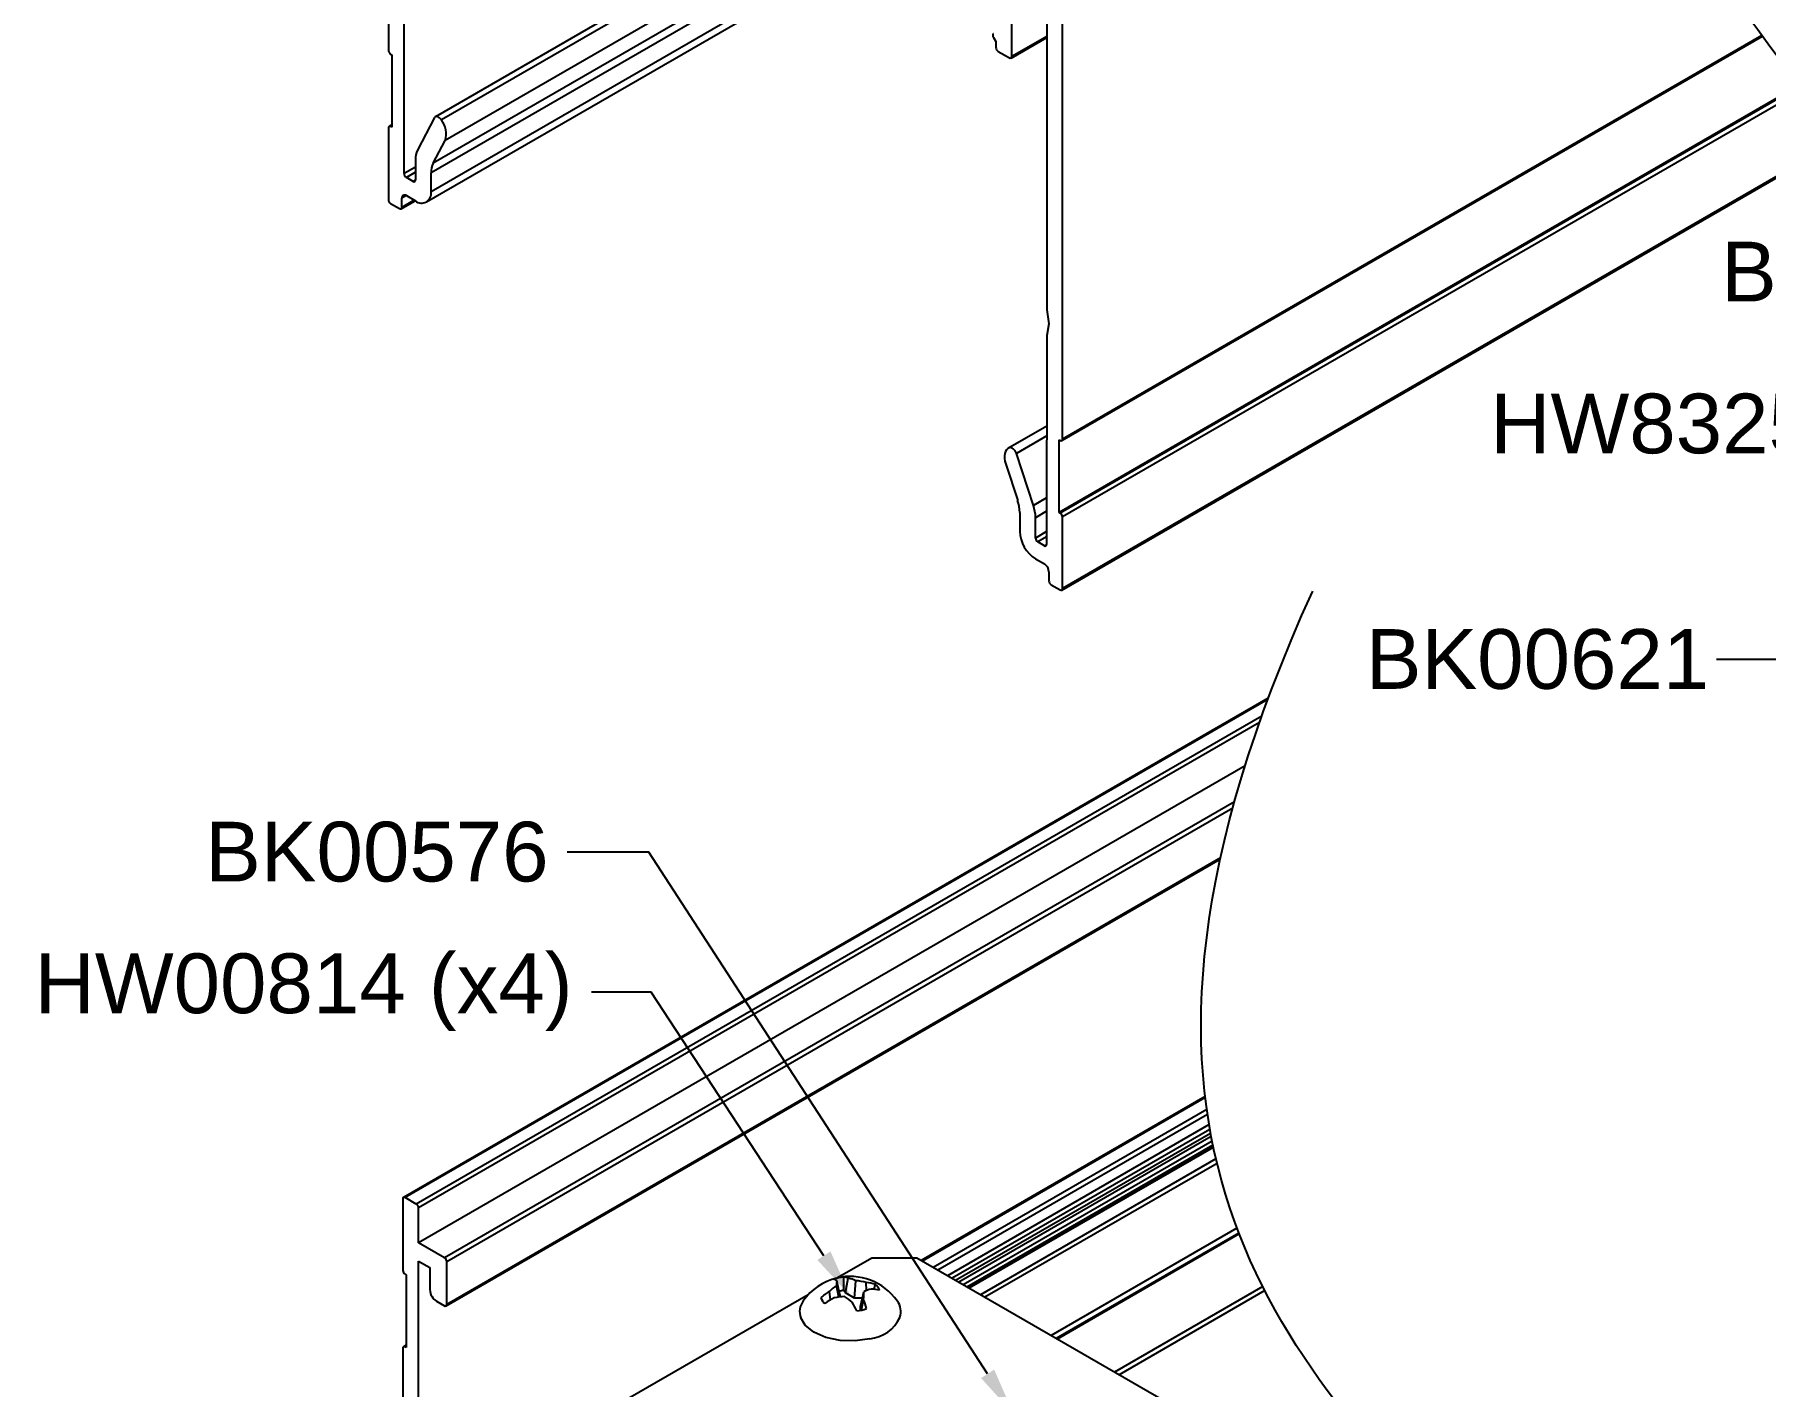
# Model space of a CAD drawing. Extents: x 0 to 16.5, y -14 to 0.
# Drawn here: x 5.61 to 11.06, y -9.37 to -5.11 of the extents above; entities that cross this region are included whole.
import ezdxf
from ezdxf import colors
from ezdxf.entities.mleader import LeaderData, LeaderLine
from ezdxf.math import Vec2, Vec3

# ---------------------------------------------------------------- set-up
doc = ezdxf.new("R2010")
doc.units = 0
doc.header["$LTSCALE"] = 0.5
doc.header["$MEASUREMENT"] = 0
for name, color, linetype in [('Brackets', 181, 'CONTINUOUS'), ('Dimension', 10, 'CONTINUOUS'), ('FAB DWG', 221, 'CONTINUOUS'), ('Hardware', 242, 'CONTINUOUS'), ('Housing', 150, 'CONTINUOUS')]:
    doc.layers.add(name, color=color, linetype=linetype)
doc.styles.get("Standard").update_dxf_attribs({"font": 'arial.ttf'})

msp = doc.modelspace()

# ---------------------------------------------------------------- linework, layer by layer
at = {"layer": 'Brackets', "linetype": 'Continuous', "lineweight": 25, "transparency": 16777216}
for p, q in [((8.2461, -8.9618), (8.1376, -9.0244)), ((8.3875, -8.9618), (8.2461, -8.9618)), ((9.4863, -9.5961), (8.3875, -8.9618)), ((8.0455, -9.0775), (7.4305, -9.4326))]:
    msp.add_line(p, q, dxfattribs=at)
at = {"layer": 'Dimension', "transparency": 16777216}
msp.add_open_spline([(8.7175, -0.1878), (10.8881, -1.6643), (10.7359, -2.8182), (10.5837, -3.9721), (10.6635, -4.3242), (10.6865, -4.4255), (10.7199, -4.527), (10.7635, -4.6285), (10.8821, -4.9048), (11.0757, -5.1816), (11.3375, -5.4589)], degree=3, knots=[0, 0, 0, 0, 1, 1.437478, 1.437478, 1.437478, 1.563474, 1.563474, 1.563474, 1.90636, 1.90636, 1.90636, 1.90636], dxfattribs=at)
msp.add_open_spline([(10.6278, -12.9417), (11.3923, -11.2562), (10.1305, -9.9022), (8.8686, -8.5482), (9.6332, -6.8626)], degree=3, dxfattribs=at)
at = {"layer": 'Hardware', "linetype": 'Continuous', "lineweight": 25, "transparency": 16777216}
for p, q in [((8.1452, -9.0763), (8.1358, -9.0339)), ((8.1634, -9.0719), (8.1714, -9.0253)), ((8.1912, -9.0879), (8.1955, -9.0331)), ((8.2294, -9.0643), (8.2284, -9.0388)), ((8.1154, -9.0939), (8.1124, -9.0668)), ((8.1424, -9.0847), (8.1348, -9.0478)), ((8.1452, -9.0763), (8.1453, -9.0843)), ((8.1634, -9.0719), (8.1576, -9.0639)), ((8.1912, -9.0879), (8.1634, -9.0719)), ((8.2164, -9.0878), (8.1912, -9.0879)), ((8.2104, -9.1143), (8.2209, -9.0681)), ((8.2129, -9.1258), (8.2199, -9.0923)), ((8.2519, -9.0617), (8.2575, -9.0452)), ((8.2105, -9.1263), (8.2104, -9.1143))]:
    msp.add_line(p, q, dxfattribs=at)
at = {"layer": 'Hardware', "linetype": 'Continuous', "lineweight": 25, "transparency": 16777216, "flags": 128}
msp.add_lwpolyline([(8.2394, -9.2162), (8.1933, -9.2229), (8.1459, -9.2214), (8.1012, -9.212), (8.0634, -9.1953), (8.0358, -9.173), (8.0219, -9.1505)], dxfattribs=at)
at = {"layer": 'Hardware', "linetype": 'Continuous', "lineweight": 25, "transparency": 16777216}
for centre, radius, start, end in [((8.1779, -9.2004), 0.1806, 103.5793, 144.912), ((8.1744, -9.16), 0.1395, 97.0473, 110.1114), ((8.119, -9.0545), 0.0266, 50.6829, 73.7065), ((8.265, -9.0501), 0.1302, 172.8398, 178.9522), ((8.1779, -9.2004), 0.1806, 35.088, 103.5793), ((8.1552, -9.0572), 0.0358, 63.0843, 86.6416), ((8.148, -9.1393), 0.1163, 65.8721, 78.3873), ((8.1783, -9.2294), 0.197, 75.2752, 85.0007), ((8.2117, -9.1841), 0.1462, 71.7356, 83.4171), ((8.2238, -9.2463), 0.2112, 121.8205, 130.9591), ((8.1288, -9.0689), 0.047, 202.3871, 229.4813), ((8.2556, -9.3367), 0.2805, 117.2323, 124.1395), ((8.2416, -9.1958), 0.1825, 125.806, 135.0521), ((8.178, -9.3311), 0.249, 94.0856, 101.7388), ((8.1753, -9.1775), 0.115, 98.8656, 106.2529), ((8.0057, -9.3142), 0.2782, 50.0607, 56.2738), ((7.5691, -9.0534), 0.652, 356.5811, 358.7051), ((7.9309, -9.203), 0.3095, 15.392, 20.9661), ((8.284, -9.196), 0.1426, 106.5792, 116.2569), ((8.2369, -9.2079), 0.1487, 76.9835, 87.5341), ((8.227, -9.0809), 0.047, 22.3871, 49.4813), ((8.075, -9.131), 0.0565, 142.5806, 200.2184), ((7.6115, -9.4124), 0.652, 25.825, 28.5378), ((8.1813, -8.9899), 0.1395, 277.0473, 290.1114), ((8.2265, -9.0973), 0.1195, 276.1994, 334.5494), ((8.279, -9.1313), 0.0581, 342.5547, 36.6243)]:
    msp.add_arc(centre, radius, start, end, dxfattribs=at)
for points, knots in [([(8.1576, -9.0639), (8.1576, -9.0567), (8.1574, -9.0425), (8.1573, -9.0284), (8.1573, -9.0215)], [0, 0, 0, 0, 0.514301, 1, 1, 1, 1]), ([(8.096, -9.1049), (8.0954, -9.104), (8.0919, -9.098), (8.0883, -9.0919), (8.0853, -9.0868)], [0, 0, 0, 0, 0.153198, 1, 1, 1, 1])]:
    msp.add_open_spline(points, degree=3, knots=knots, dxfattribs=at)
at = {"layer": 'Housing', "linetype": 'Continuous', "lineweight": 25, "transparency": 16777216}
for p, q in [((6.7244, -3.0041), (6.7244, -5.1598)), ((8.8458, -6.3844), (8.8458, -4.2203)), ((8.5388, -4.4073), (6.8724, -5.3693)), ((8.5478, -4.423), (6.8914, -5.3792)), ((8.6001, -4.514), (6.8654, -5.5154)), ((8.5787, -4.4769), (6.9029, -5.4443)), ((8.6117, -4.5342), (6.8588, -5.5461)), ((8.572, -4.6165), (6.8588, -5.6056)), ((6.8443, -5.6376), (8.585, -4.6327)), ((8.7962, -4.8337), (8.7962, -5.9775)), ((6.7739, -5.5484), (6.7738, -4.8904)), ((8.686, -5.18), (8.686, -4.913)), ((8.6839, -5.1846), (8.7962, -5.1198)), ((8.7962, -5.1164), (8.686, -5.18)), ((8.8437, -6.389), (11.0488, -5.116)), ((11.047, -5.1136), (8.8458, -6.3844)), ((6.7315, -5.172), (6.735, -5.1741)), ((6.735, -5.1741), (6.735, -5.4027)), ((8.6286, -5.1205), (8.6365, -5.1326)), ((8.6365, -5.1326), (8.6365, -5.1514)), ((8.6435, -5.1637), (8.6789, -5.1841)), ((11.1682, -5.2682), (8.8352, -6.6151)), ((11.1705, -5.271), (8.8387, -6.6171)), ((11.1797, -5.282), (8.8458, -6.6293)), ((6.8696, -5.3723), (6.8159, -5.4742)), ((6.7244, -5.4047), (6.7244, -5.6301)), ((6.735, -5.3952), (6.7265, -5.4002)), ((6.735, -5.3986), (6.7315, -5.4006)), ((6.735, -5.4027), (6.7315, -5.4006)), ((6.8654, -5.5154), (6.9029, -5.4443)), ((8.8437, -6.8593), (11.3137, -5.4334)), ((11.3116, -5.4312), (8.8458, -6.8547)), ((6.8093, -5.528), (6.7739, -5.5484)), ((6.8093, -5.5444), (6.781, -5.5607)), ((6.8093, -5.5049), (6.8093, -5.5688)), ((6.8588, -5.6056), (6.8588, -5.5461)), ((6.8022, -5.5729), (6.781, -5.5607)), ((6.8093, -5.5688), (6.8022, -5.5729)), ((6.7315, -5.6423), (6.7598, -5.6587)), ((6.7648, -5.6592), (6.8087, -5.6338)), ((6.781, -5.6178), (6.7669, -5.626)), ((6.7669, -5.6546), (6.7669, -5.626)), ((6.8058, -5.6321), (6.7669, -5.6546)), ((6.781, -5.6178), (6.8093, -5.6342)), ((8.7962, -5.9775), (8.8031, -6.0217)), ((8.8031, -6.0217), (8.7961, -6.0579)), ((8.7961, -6.0579), (8.796, -6.7157)), ((8.7961, -6.343), (8.6758, -6.4125)), ((8.7961, -6.3434), (8.6788, -6.411)), ((8.7961, -6.3742), (8.7006, -6.4293)), ((8.8352, -6.3864), (8.8387, -6.3885)), ((8.8352, -6.6151), (8.8352, -6.3864)), ((8.6673, -6.4629), (8.7048, -6.5773)), ((8.7543, -6.5932), (8.7006, -6.4293)), ((8.796, -6.5691), (8.7543, -6.5932)), ((8.7114, -6.6156), (8.7114, -6.6751)), ((8.796, -6.6113), (8.7609, -6.6315)), ((8.7609, -6.6955), (8.7609, -6.6315)), ((8.8387, -6.6171), (8.8352, -6.6151)), ((8.8458, -6.8547), (8.8458, -6.6293)), ((8.796, -6.6752), (8.7609, -6.6955)), ((8.796, -6.6916), (8.768, -6.7077)), ((8.7889, -6.7198), (8.768, -6.7077)), ((8.796, -6.7157), (8.7889, -6.7198)), ((8.7609, -6.7608), (8.7892, -6.7771)), ((8.8033, -6.8016), (8.8033, -6.8302)), ((8.8104, -6.8425), (8.8387, -6.8588)), ((9.4935, -7.1998), (6.7721, -8.7709)), ((9.4919, -7.2041), (6.7771, -8.7714)), ((9.4731, -7.2558), (6.8124, -8.7918)), ((9.4658, -7.2764), (6.8195, -8.804)), ((9.4204, -7.4128), (6.8195, -8.9142)), ((9.3869, -7.526), (6.9008, -8.9612)), ((9.3816, -7.5454), (6.9079, -8.9734)), ((6.9058, -9.1127), (9.3421, -7.7063)), ((9.343, -7.7024), (6.9079, -9.1082)), ((9.2948, -8.4536), (8.401, -8.9695)), ((9.2952, -8.4567), (8.4039, -8.9712)), ((9.3001, -8.4947), (8.4393, -8.9916)), ((9.3022, -8.5098), (8.4534, -8.9998)), ((9.3073, -8.542), (8.4839, -9.0174)), ((9.3099, -8.5572), (8.4983, -9.0257)), ((8.5092, -9.032), (9.312, -8.5686)), ((9.3139, -8.579), (8.5192, -9.0378)), ((9.3168, -8.594), (8.5337, -9.0461)), ((8.5446, -9.0524), (9.3191, -8.6053)), ((9.3202, -8.6104), (8.5495, -9.0553)), ((9.3208, -8.6134), (8.5524, -9.057)), ((9.3288, -8.6496), (8.5878, -9.0774)), ((9.3322, -8.6639), (8.6019, -9.0855)), ((6.77, -8.7754), (6.77, -9.0008)), ((6.8124, -8.7918), (6.7771, -8.7714)), ((6.8195, -8.9142), (6.8195, -8.804)), ((9.3949, -8.8677), (8.8097, -9.2055)), ((6.9008, -8.9612), (6.8195, -8.9142)), ((9.4008, -8.8832), (8.8261, -9.215)), ((9.4019, -8.886), (8.8291, -9.2167)), ((6.8195, -8.9714), (6.8549, -8.9918)), ((6.8195, -10.3881), (6.8195, -8.9714)), ((6.9079, -9.1082), (6.9079, -8.9734)), ((6.7771, -9.013), (6.7806, -9.0151)), ((6.7806, -9.0151), (6.7806, -9.2437)), ((6.8549, -8.9918), (6.8549, -9.0612)), ((9.4759, -9.0518), (9.0097, -9.3209)), ((9.4823, -9.0645), (9.0239, -9.3291)), ((6.8761, -9.098), (6.9008, -9.1122)), ((6.77, -9.2458), (6.77, -10.5061)), ((6.7806, -9.2363), (6.7721, -9.2412)), ((6.7806, -9.2396), (6.7771, -9.2417)), ((6.7806, -9.2437), (6.7771, -9.2417))]:
    msp.add_line(p, q, dxfattribs=at)
at = {"layer": 'Housing', "linetype": 'Continuous', "lineweight": 25, "transparency": 16777216, "flags": 128}
for points in [[(8.6286, -5.108), (8.6275, -5.1086), (8.6267, -5.1097), (8.6262, -5.1111), (8.6261, -5.1128), (8.6262, -5.1146), (8.6267, -5.1166), (8.6275, -5.1186), (8.6286, -5.1205)], [(6.8914, -5.3792), (6.8887, -5.3756), (6.8857, -5.3726), (6.8825, -5.3703), (6.8793, -5.3689), (6.8762, -5.3683), (6.8735, -5.3688), (6.8713, -5.3701), (6.8696, -5.3723)], [(8.6788, -6.411), (8.6738, -6.4138), (8.6697, -6.4179), (8.6665, -6.4232), (8.6644, -6.4297), (8.6634, -6.4371), (8.6636, -6.4453), (8.6649, -6.454), (8.6673, -6.4629)], [(8.7006, -6.4293), (8.6989, -6.4252), (8.6967, -6.4213), (8.694, -6.4177), (8.6909, -6.4147), (8.6877, -6.4125), (8.6845, -6.4111), (8.6815, -6.4106), (8.6788, -6.411)]]:
    msp.add_lwpolyline(points, dxfattribs=at)
at = {"layer": 'Housing', "linetype": 'Continuous', "lineweight": 25, "transparency": 16777216}
for centre, radius, start, end in [((6.7398, -5.1591), 0.0154, 182.6055, 237.3945), ((8.6518, -5.1507), 0.0154, 182.6055, 237.3945), ((8.6816, -5.1807), 0.00437, 230.7967, 9.214), ((6.8358, -5.4226), 0.0705, 342.0132, 37.9706), ((6.7288, -5.404), 0.00437, 50.7967, 189.214), ((6.8753, -5.5031), 0.066, 154.0641, 181.5682), ((6.7893, -5.5477), 0.0154, 182.6124, 237.394), ((6.9248, -5.5443), 0.066, 154.0641, 181.5682), ((6.805, -5.5695), 0.00437, 230.7967, 9.214), ((6.8286, -5.6105), 0.0306, 230.7967, 9.214), ((6.7398, -5.6294), 0.0154, 182.6055, 237.3945), ((6.7626, -5.6553), 0.00437, 230.7967, 9.214), ((6.7755, -5.6246), 0.00873, 50.7967, 189.214), ((8.8415, -6.3851), 0.00437, 230.7967, 9.214), ((8.5867, -6.6174), 0.1247, 0.8303, 18.7806), ((8.6362, -6.6333), 0.1247, 0.8303, 18.7806), ((8.8304, -6.63), 0.0154, 2.6055, 57.3945), ((8.8189, -6.6702), 0.1076, 182.6055, 237.3945), ((8.7763, -6.6948), 0.0154, 182.6055, 237.3945), ((8.7917, -6.7164), 0.00437, 230.7925, 9.1881), ((8.7726, -6.803), 0.0307, 2.6055, 57.3945), ((8.8187, -6.8295), 0.0154, 182.6055, 237.3945), ((8.8415, -6.8554), 0.00437, 230.7967, 9.214), ((6.7743, -8.7747), 0.00437, 50.7967, 189.214), ((6.8042, -8.8047), 0.0154, 2.6055, 57.3945), ((6.8926, -8.9741), 0.0154, 2.6055, 57.3945), ((6.7854, -9.0001), 0.0154, 182.6055, 237.3945), ((6.9009, -9.0591), 0.0461, 182.6055, 237.3945), ((6.9036, -9.1089), 0.00437, 230.7967, 9.214), ((6.7743, -9.2451), 0.00437, 50.7967, 189.214)]:
    msp.add_arc(centre, radius, start, end, dxfattribs=at)

# ---------------------------------------------------------------- leaders
at = {"layer": 'FAB DWG', "transparency": 16777216}
ml = msp.add_multileader_mtext('Standard', dxfattribs=at)
ml.set_content('BK00622', color=256)
ml.set_leader_properties()
ml.build(insert=Vec2(0, 0))
ml.multileader.update_dxf_attribs({"dogleg_length": 0.2056, "arrow_head_size": 0.188})
ctx = ml.context
ctx.base_point, ctx.char_height, ctx.arrow_head_size, ctx.landing_gap_size, ctx.plane_origin = Vec3(10.8283, -5.8583), 0.188, 0.188, 0.09, Vec3(13.1658, -6.4295)
notes = []
notes.append((ctx, [(1, (1, 1, 0), (12.3128, -5.8583), (-1, 0), 0.257, [(0, [(13.2512, -6.8176)], 0, [])])]))
ctx.mtext.insert, ctx.mtext.width, ctx.mtext.defined_height, ctx.mtext.flow_direction = Vec3(10.9183, -5.7627), 2.307685, 0.426, 5
ml = msp.add_multileader_mtext('Standard', dxfattribs=at)
ml.set_content('HW83258 (x4)', color=256)
ml.set_leader_properties()
ml.build(insert=Vec2(0, 0))
ml.multileader.update_dxf_attribs({"dogleg_length": 0.2056, "arrow_head_size": 0.188})
ctx = ml.context
ctx.base_point, ctx.char_height, ctx.arrow_head_size, ctx.landing_gap_size, ctx.plane_origin = Vec3(10.102, -6.3625), 0.188, 0.188, 0.09, Vec3(12.3708, -9.8214)
notes.append((ctx, [(1, (1, 1, 0), (12.2016, -6.3625), (-1, 0), 0.257, [(0, [(13.0781, -8.0503)], 0, [])])]))
ctx.mtext.insert, ctx.mtext.width, ctx.mtext.defined_height, ctx.mtext.flow_direction = Vec3(10.192, -6.2409), 2.307685, 0.426, 5
ml = msp.add_multileader_mtext('Standard', dxfattribs=at)
ml.set_content('BK00621', color=256)
ml.set_leader_properties()
ml.build(insert=Vec2(0, 0))
ml.multileader.update_dxf_attribs({"dogleg_length": 0.2056, "arrow_head_size": 0.188})
ctx = ml.context
ctx.base_point, ctx.char_height, ctx.arrow_head_size, ctx.landing_gap_size, ctx.plane_origin = Vec3(9.7105, -7.0778), 0.188, 0.188, 0.09, Vec3(13.1658, -6.8532)
notes.append((ctx, [(1, (1, 1, 0), (11.1607, -7.0778), (-1, 0), 0.257, [(0, [(12.147, -8.8635)], 0, [])])]))
ctx.mtext.insert, ctx.mtext.width, ctx.mtext.defined_height, ctx.mtext.flow_direction = Vec3(9.8005, -6.9822), 2.307685, 0.426, 5
ml = msp.add_multileader_mtext('Standard', dxfattribs=at)
ml.set_content('BK00576', color=256)
ml.set_leader_properties()
ml.build(insert=Vec2(0, 0))
ml.multileader.update_dxf_attribs({"dogleg_length": 0.36, "arrow_head_size": 0.15})
ctx = ml.context
ctx.base_point, ctx.char_height, ctx.arrow_head_size, ctx.landing_gap_size, ctx.plane_origin = Vec3(6.058, -7.6842), 0.188, 0.15, 0.09, Vec3(7.7691, -10.6632)
notes.append((ctx, [(1, (1, 1, 0), (7.5443, -7.6842), (-1, 0), 0.257, [(0, [(8.6918, -9.4522)], 0, [])])]))
ctx.mtext.insert, ctx.mtext.width, ctx.mtext.defined_height, ctx.mtext.flow_direction = Vec3(6.148, -7.5886), 2.307685, 0.426, 5
ml = msp.add_multileader_mtext('Standard', dxfattribs=at)
ml.set_content('HW00814 (x4)', color=256)
ml.set_leader_properties()
ml.build(insert=Vec2(0, 0))
ml.multileader.update_dxf_attribs({"dogleg_length": 0.36, "arrow_head_size": 0.15})
ctx = ml.context
ctx.base_point, ctx.char_height, ctx.arrow_head_size, ctx.landing_gap_size, ctx.plane_origin = Vec3(5.5212, -8.1248), 0.188, 0.15, 0.09, Vec3(9.0133, -10.4578)
notes.append((ctx, [(1, (1, 1, 0), (7.5515, -8.1248), (-1, 0), 0.1877, [(0, [(8.1773, -9.0799)], 0, [])])]))
ctx.mtext.insert, ctx.mtext.width, ctx.mtext.defined_height, ctx.mtext.flow_direction = Vec3(5.6112, -8.0031), 2.307685, 0.426, 5
for ctx, leaders in notes:
    for number, flags, end, landing, length, lines in leaders:
        leader = LeaderData()
        leader.index, (leader.has_last_leader_line, leader.has_dogleg_vector, leader.attachment_direction) = number, flags
        leader.last_leader_point, leader.dogleg_vector, leader.dogleg_length = Vec3(end), Vec3(landing), length
        for number, points, colour, breaks in lines:
            line = LeaderLine()
            line.index, line.vertices, line.color, line.breaks = number, Vec3.list(points), colors.encode_raw_color(colour), breaks
            leader.lines.append(line)
        ctx.leaders.append(leader)

doc.saveas('drawing.dxf')
